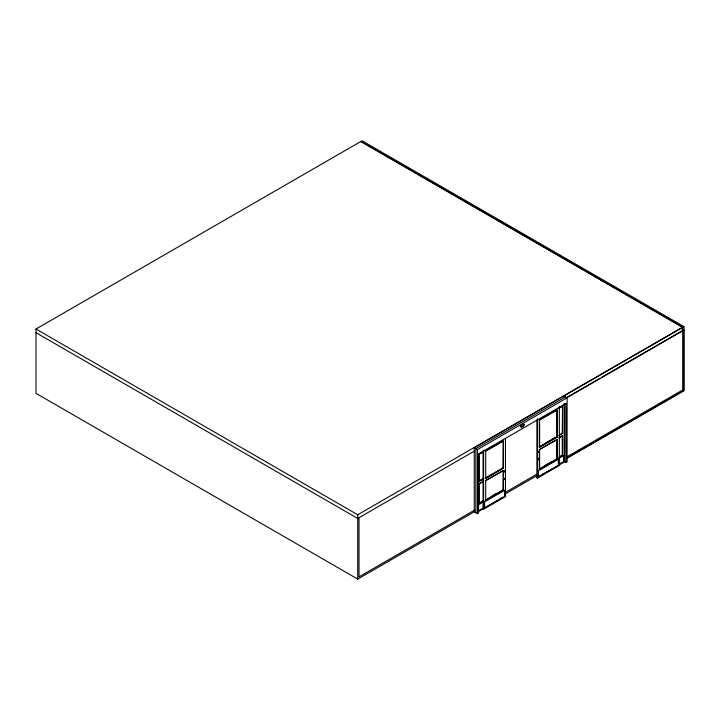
<?xml version="1.0" encoding="UTF-8"?>
<svg xmlns="http://www.w3.org/2000/svg" width="720" height="720" viewBox="0 0 720 720"><rect width="100%" height="100%" fill="white"/><g stroke="black" fill="none" stroke-linecap="round" stroke-linejoin="round"><path stroke-width="1.08" d="M523.152 426.537L523.872 424.26L524.412 424.575L523.152 426.537L521.397 427.554L520.677 426.114L523.872 424.26M474.597 511.614L357.723 579.096L36 393.345L36 329.022L360.981 141.39L682.704 327.132L682.704 389.97L567.036 456.75M360.981 141.39L362.277 140.904L684 326.655L684 390.717L566.793 458.388M36 329.022L357.723 514.764L682.704 327.132M684 326.655L474.264 447.741L477.459 449.595L567.09 397.845L567.09 461.916L566.019 462.528L564.156 461.448L564.156 403.425M565.488 396.918L475.857 448.668L475.857 512.739M567.486 397.008L599.625 378.45M601.569 377.325L683.703 329.913L683.703 390.546L677.889 393.903M474.264 451.179L357.723 518.463L36 332.712M566.811 397.746L684 330.084L681.75 328.788M520.677 426.114L521.208 426.42L524.412 424.575M479.988 453.681L483.696 451.539M559.512 407.763L561.357 406.701M479.061 454.212L483.039 452.223M558.846 408.456L562.554 406.314L562.554 433.422L558.846 435.564M503.073 440.964L485.46 451.134L503.334 441.117L503.334 468.225L485.73 478.395L503.073 468.072L503.334 441.117M556.956 409.86L556.956 436.968L539.343 447.129L539.343 420.021L556.956 409.86L557.217 437.121L539.613 447.282L539.082 446.976M539.343 420.021L557.217 410.013M479.718 480.627L482.499 479.025M483.696 478.638L479.061 481.32L483.039 479.331M550.242 440.226L544.95 443.583M552.096 439.155L553.95 438.084M559.512 434.871L562.284 433.269L562.554 406.314M485.199 478.08L499.095 470.061M500.949 468.99L502.803 467.919L503.334 468.225M540.009 446.436L556.992 436.635M483.696 481.104L479.061 483.777L483.039 481.797M559.512 437.337L562.554 435.888L562.554 455.598L558.846 457.74M558.846 438.021L562.554 435.888M503.073 470.538L485.46 480.699L503.334 470.691L503.334 490.401L485.46 500.418L503.073 490.248L503.334 470.691M556.956 439.425L556.956 459.144L539.343 469.305L539.343 449.595L556.956 439.425L557.217 459.297L539.613 469.458L539.082 469.152M539.343 449.595L557.217 439.578M480.645 502.272L483.426 500.67M560.169 456.363L562.023 455.292L562.554 455.598M483.696 500.823L479.061 503.496L483.039 501.507M492.03 496.008L496.665 493.326M545.607 465.075L547.461 464.004M549.315 462.933L551.169 461.862M559.512 457.047L562.284 455.445L562.284 435.735M485.199 500.256L501.876 490.635M540.009 468.612L556.992 458.811M478.161 504.954L483.876 501.66M558.954 458.316L563.715 455.562L563.715 461.574L558.954 464.319M474.687 510.066L359.019 576.855L359.019 517.716M504.819 492.669L537.876 473.589M567.459 457.659L593.613 442.557M595.557 441.441L667.233 400.05M669.168 398.934L675.954 395.019M504.792 494.181L537.903 475.065M478.161 510.966L483.876 507.663M478.143 511.722L489.717 505.044M491.463 504.036L493.524 502.848M495.261 501.84L497.169 500.742M500.184 499.005L502.083 497.907M536.949 419.751L536.949 477.774L539.802 476.127M542.655 474.48L548.523 471.096M550.26 470.088L553.275 468.351M555.012 467.343L557.082 466.155M558.981 465.057L564.687 461.763L564.687 403.74M483.066 450.864L483.066 508.887L483.597 509.193L505.467 496.566L505.467 438.543M536.949 477.774L537.48 478.08L559.35 465.453L559.35 406.314M474.264 447.48L474.264 511.812L477.459 513.657L478.53 513.045L478.53 453.906L566.019 403.389L566.019 462.528M360.981 141.651L682.704 327.402M563.886 396L567.09 397.845M562.023 433.116L562.554 433.422M556.686 436.806L557.217 437.121M556.686 458.991L557.217 459.297M558.819 465.147L559.35 465.453M542.277 474.075L542.817 474.39M502.803 490.095L503.334 490.401M504.936 496.26L505.467 496.566M521.208 426.42L521.397 427.554M539.613 420.174L539.613 447.282M539.613 449.748L539.613 469.458M537.48 418.941L537.48 478.08M485.73 451.287L485.73 478.395M485.73 480.852L485.73 500.571M483.597 450.054L483.597 509.193M479.331 454.365L479.331 481.473M479.331 483.939L479.331 503.649M477.459 449.595L477.459 513.657M357.723 514.764L357.723 579.096M504.216 471.177L504.531 472.113L504.837 470.817L504.216 471.177M504.216 478.485L504.531 479.412L504.837 478.125L504.216 478.485M538.11 451.611L538.425 452.547L538.74 451.251L538.11 451.611M538.11 458.91L538.425 459.846L538.74 458.55L538.11 458.91M504.576 490.329L484.569 501.876L484.569 507.888L504.576 496.332L504.576 490.329M558.387 459.261L538.38 470.808L538.38 476.82L558.387 465.264L558.387 459.261"/></g></svg>
